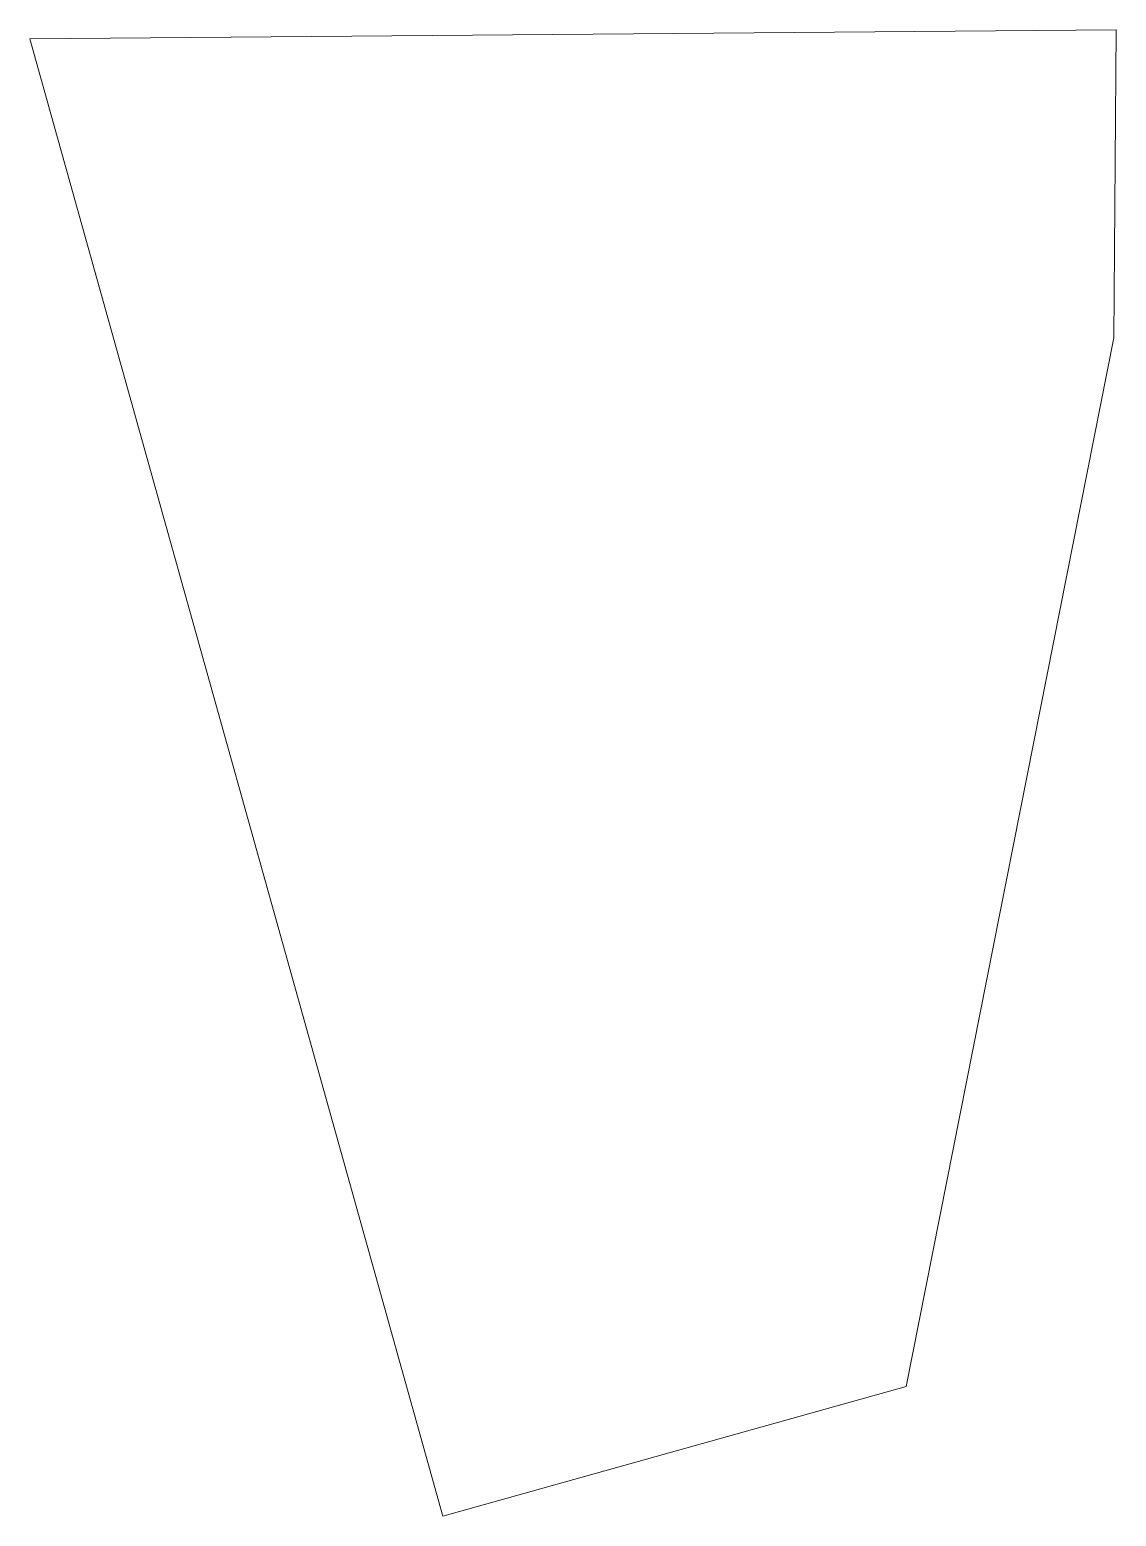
# Model space of a CAD drawing. Header units: inches. Extents: x 0.82 to 4.83, y 2.63 to 8.11.
import ezdxf

# ---------------------------------------------------------------- set-up
doc = ezdxf.new("R2010")
doc.units = ezdxf.units.IN
doc.header["$MEASUREMENT"] = 0

msp = doc.modelspace()

# ---------------------------------------------------------------- linework, layer by layer
at = {"color": 7, "linetype": 'Continuous', "lineweight": 15}
for p, q in [((0.8204, 8.0766), (4.8281, 8.1106)), ((2.344, 2.6301), (0.8204, 8.0766)), ((4.8281, 8.1106), (4.8188, 6.9741)), ((4.8188, 6.9741), (4.0536, 3.1083)), ((4.0536, 3.1083), (2.344, 2.6301))]:
    msp.add_line(p, q, dxfattribs=at)

doc.saveas('drawing.dxf')
